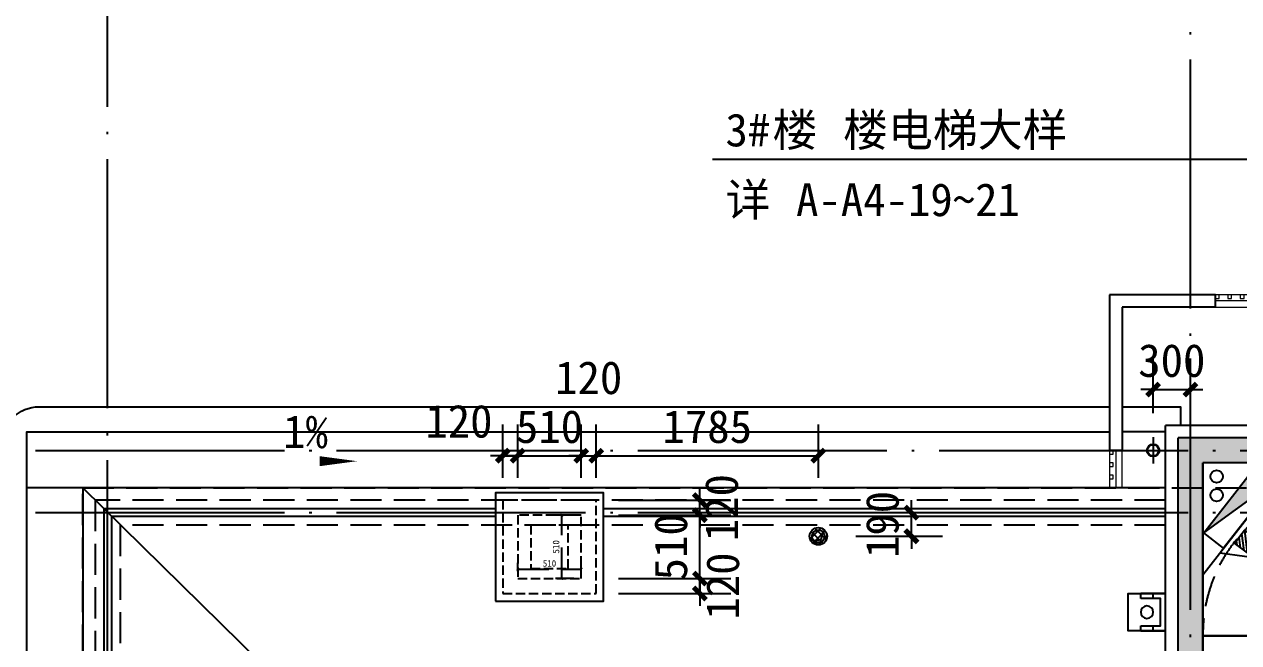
# Model space of a CAD drawing. Extents: x -46233 to 84150, y 109350 to 390860.
# Drawn here: x 7133 to 16890, y 347255 to 352223 of the extents above; entities that cross this region are included whole.
import ezdxf

# ---------------------------------------------------------------- set-up
doc = ezdxf.new("R2010")
doc.units = 0
doc.header["$LTSCALE"] = 1000
doc.header["$MEASUREMENT"] = 0
for name, pattern in [('125-核心筒-RF$0$DASH', [0.35, 0.25, -0.1]), ('3#-轴线$1$DOTE', [2.42, 2, -0.2, 0.02, -0.2]), ('3#楼机房平面$0$DASH', [0.35, 0.25, -0.1]), ('DASH', [0.35, 0.25, -0.1])]:
    doc.linetypes.add(name, pattern=pattern)
doc.layers.get('Defpoints').update_dxf_attribs({"color": 4, "linetype": 'DASH'})
doc.layers.add('125-核心筒-RF$0$A-00-15-4#-PM-TF$0$00-装饰-剖', color=241, linetype='Continuous', lineweight=5)
doc.layers.add('125-核心筒-RF$0$A-00-15-4#-PM-TF$0$00-装饰-看', color=46, linetype='Continuous', lineweight=5)
for name, color, linetype in [('125-核心筒-RF$0$A-00-HX-113-wall-01Y$0$HRAL', 31, 'Continuous'), ('125-核心筒-RF$0$A-COLU-CONC-HATC', 204, 'Continuous'), ('125-核心筒-RF$0$A-DOOR', 51, 'Continuous'), ('125-核心筒-RF$0$A-FLOR-STRS', 51, 'Continuous'), ('125-核心筒-RF$0$A-ROOF', 241, 'Continuous'), ('125-核心筒-RF$0$A-WALL-BLOK', 131, 'Continuous'), ('125-核心筒-RF$0$A-WALL-CONC', 9, 'Continuous'), ('125-核心筒-RF$0$A-WALL-INSL', 241, 'Continuous'), ('125-核心筒-RF$0$D2C4-RF-LDT$0$A-DOOR', 51, 'Continuous'), ('125-核心筒-RF$0$EQUIP_消防', 7, 'Continuous'), ('125-核心筒-RF$0$EQUIP_灭火器', 7, 'Continuous'), ('125-核心筒-RF$0$P-FIRE-FH', 1, 'Continuous'), ('125-核心筒-RF$0$PIPE-消防', 1, 'Continuous'), ('3#-轴线$1$A-ANNO-DOTE', 10, '3#-轴线$1$DOTE'), ('3#楼机房平面$0$A-DRAN-SYMB', 243, 'Continuous'), ('3#楼机房平面$0$A-FLOR-HRAL', 71, 'Continuous'), ('3#楼机房平面$0$A-FLOR-UNDR', 177, 'Continuous'), ('3#楼机房平面$0$A-ROOF', 241, 'Continuous'), ('3#楼机房平面$0$A-WALL-INSL', 241, 'Continuous'), ('A-ANNO-DIMS', 3, 'Continuous'), ('A-ANNO-NOTE', 3, 'Continuous'), ('A-ANNO-SYMB', 3, 'Continuous'), ('A-ANNO-TEXT', 255, 'Continuous'), ('A-DRAN-SYMB', 243, 'Continuous'), ('A-WALL-INSL', 241, 'Continuous')]:
    doc.layers.add(name, color=color, linetype=linetype)
doc.styles.add('3#楼机房平面$0$_TCH_DIM_T3', font='')
doc.styles.add('_TCH_DIM', font='')
doc.styles.add('_TCH_DIM_T3', font='')
doc.styles.get('3#楼机房平面$0$_TCH_DIM_T3').set_extended_font_data('SimSun')
doc.styles.get('_TCH_DIM').set_extended_font_data('SimSun')
doc.styles.get('_TCH_DIM_T3').set_extended_font_data('SimSun')
doc.dimstyles.new('3#楼机房平面$0$_TCH_ARCH&&20', dxfattribs={"dimtxt": 52.869198, "dimasz": 20, "dimexe": 50, "dimexo": 60, "dimgap": 20, "dimtad": 1, "dimdec": 0, "dimzin": 0, "dimdsep": 46, "dimtxsty": '3#楼机房平面$0$_TCH_DIM_T3', "dimblk": '3#楼机房平面$0$_ArchTick', "dimcen": 0.09, "dimclrt": 7, "dimazin": 2, "dimtfac": 1, "dimtdec": 0, "dimtix": 1, "dimtmove": 2, "dimatfit": 3, "dimfxl": 100, "dimtolj": 1, "dimtzin": 0, "dimarcsym": 0})
doc.dimstyles.new('_TCH_ARCH&&100', dxfattribs={"dimtxt": 264.345992, "dimasz": 100, "dimexe": 250, "dimexo": 300, "dimgap": 100, "dimtad": 1, "dimdec": 0, "dimzin": 0, "dimdsep": 46, "dimtxsty": '_TCH_DIM_T3', "dimblk": 'ARCHTICK', "dimcen": 0.09, "dimclrt": 7, "dimazin": 2, "dimtfac": 1, "dimtdec": 0, "dimtix": 1, "dimtmove": 2, "dimatfit": 3, "dimfxl": 100, "dimtolj": 1, "dimtzin": 0, "dimarcsym": 0})
pattern_1 = [(0, (0, 0), (0, 350), []), (37.875, (400, 0), (-169.615, 218.077), []), (90, (400, 0), (-450, 3e-14), [])]

# ---------------------------------------------------------------- blocks, each defined once
blk = doc.blocks.new('3#-轴线')
at = {"layer": '3#-轴线$1$A-ANNO-DOTE'}
for points in [[(0, -16100), (0, 5500)], [(8700, -3200), (8700, 5500)], [(-3000, 500), (45757.3, 500)], [(-3000, 0), (45757.3, 0)]]:
    blk.add_lwpolyline(points, dxfattribs=at)
blk = doc.blocks.new('125-核心筒-RF$0$2-4#标准层核心筒$0$$TwtSys$00000434')
for p, q in [((-0.5, 0.5), (-0.5, -0.5)), ((-0.5, -0.5), (0.5, 0.5)), ((0.5, 0.5), (-0.5, 0.5)), ((0.5, -0.5), (0.5, 0.5)), ((-0.5, -0.5), (0.5, -0.5))]:
    blk.add_line(p, q)
blk.add_solid([(0.5, -0.5), (0.5, 0.5), (-0.5, -0.5)])
blk = doc.blocks.new('125-核心筒-RF$0$A$C344D27CE')
at = {"linetype": 'ByBlock'}
blk.add_lwpolyline([(1050, 847.6), (50, 847.6)], dxfattribs=at)
at = {"layer": '125-核心筒-RF$0$D2C4-RF-LDT$0$A-DOOR', "linetype": 'ByBlock'}
for p, q in [((1070, 847.6), (30, 847.6)), ((1070, 697.6), (30, 697.6)), ((1070, 527.6), (30, 527.6)), ((1070, 357.6), (30, 357.6)), ((1070, 187.6), (30, 187.6))]:
    blk.add_line(p, q, dxfattribs=at)
for points in [[(30, 0), (0, 0), (0, 847.6), (30, 847.6)], [(1070, 0), (1100, 0), (1100, 847.6), (1070, 847.6)]]:
    blk.add_lwpolyline(points, close=True, dxfattribs=at)
for points in [[(30, 0), (30, 847.6)], [(1070, 847.6), (1070, 0)]]:
    blk.add_lwpolyline(points, dxfattribs=at)
blk = doc.blocks.new('125-核心筒-RF$0$$TwtSys$00000546')
h = blk.add_hatch()
h.set_pattern_fill('ANSI31', color=256, scale=200, style=0)
h.set_pattern_definition([(45, (-38543.802, -6670.83), (-17.67767, 17.67767), [])])
h.paths.add_polyline_path([(-64.9, 173.7), (64.9, 173.7), (64.9, 43.9), (-64.9, 43.9)])
for points in [[(0, 343.6), (-198.4, 0), (198.4, 0)], [(-64.9, 173.7), (64.9, 173.7), (64.9, 43.9), (-64.9, 43.9)]]:
    blk.add_lwpolyline(points, close=True)
blk = doc.blocks.new('125-核心筒-RF$0$$DorLib2D$00000009')
for p, q in [((0.4129, 0.9053), (0.4129, 0.0807)), ((0.4541, 0.9053), (0.4129, 0.9053)), ((0.4541, 0.0807), (0.4541, 0.9053)), ((0.4129, 0.7822), (0.378, 0.7822)), ((0.489, 0.7822), (0.4541, 0.7822)), ((0.4129, 0.6235), (0.378, 0.6235)), ((0.489, 0.6235), (0.4541, 0.6235)), ((-0.4941, 0.0807), (-0.4529, 0.0807)), ((-0.4941, -0.0018), (-0.4941, 0.0807)), ((-0.4529, 0.0807), (-0.4529, 0.0395)), ((-0.4529, 0.0395), (-0.4117, 0.0395)), ((-0.4117, 0.0395), (-0.4117, -0.0018)), ((0.4129, 0.0807), (0.4541, 0.0807)), ((0.4541, 0.0395), (0.4129, 0.0395)), ((0.4129, 0.0395), (0.4129, -0.0018)), ((0.4953, 0.0807), (0.4541, 0.0807)), ((0.4541, 0.0807), (0.4541, 0.0395)), ((0.4953, -0.0018), (0.4953, 0.0807)), ((-0.4941, -0.0018), (-0.4941, -0.0018)), ((-0.4117, -0.0018), (-0.4941, -0.0018)), ((0.4129, -0.0018), (0.4953, -0.0018)), ((0.4953, -0.0018), (0.4953, -0.0018))]:
    blk.add_line(p, q)
at = {"lineweight": 13}
for p, q in [((0.378, 0.7822), (0.378, 0.6235)), ((0.489, 0.7822), (0.489, 0.6235))]:
    blk.add_line(p, q, dxfattribs=at)
blk.add_arc((0.3716, 0.0817), 0.8246, 87.13397, 180.07167, dxfattribs=at)
blk = doc.blocks.new('125-核心筒-RF$0$$TCHSYS$WIN2D')
for p, q in [((-0.5, 0.5), (0.5, 0.5)), ((-0.5, 0.5), (-0.5, -0.5)), ((0.5, 0.5), (0.5, -0.5)), ((0.5, 0.1667), (-0.5, 0.1667)), ((0.5, -0.1667), (-0.5, -0.1667)), ((-0.5, -0.5), (0.5, -0.5))]:
    blk.add_line(p, q)
blk = doc.blocks.new('125-核心筒-RF$0$$DorLib2D$00000116')
at = {"color": 0}
for p, q in [((-0.5, 0), (-0.1464, 0.3536)), ((0.5, 0), (0.1464, 0.3536))]:
    blk.add_line(p, q, dxfattribs=at)
for centre, start, end in [((-0.5, 0), 0, 45), ((0.5, 0), 135, 180)]:
    blk.add_arc(centre, 0.5, start, end, dxfattribs=at)
blk = doc.blocks.new('125-核心筒-RF$0$$ATTACHMENT$00000214')
h = blk.add_hatch()
h.set_pattern_fill('ANSI31', color=256, scale=200, style=0)
h.set_pattern_definition([(45, (-38543.802, -6842.639), (-17.67767, 17.67767), [])])
h.paths.add_polyline_path([(-64.9, 1.9), (64.9, 1.9), (64.9, -127.9), (-64.9, -127.9)])
for points in [[(0, 171.8), (-198.4, -171.8), (198.4, -171.8)], [(-64.9, 1.9), (64.9, 1.9), (64.9, -127.9), (-64.9, -127.9)]]:
    blk.add_lwpolyline(points, close=True)
blk = doc.blocks.new('125-核心筒-RF$0$$DorLib2D$00000001')
for p, q in [((0.45, 0.975), (0.5, 0.975)), ((0.45, 0), (0.45, 0.975)), ((0.5, 0), (0.5, 0.975)), ((0.5, 0), (0.45, 0))]:
    blk.add_line(p, q)
at = {"lineweight": 13}
blk.add_arc((0.475, 0), 0.975, 91.46928, 180, dxfattribs=at)
blk = doc.blocks.new('125-核心筒-RF')
at = {"layer": '125-核心筒-RF$0$A-COLU-CONC-HATC'}
for points in [[(2950, 5084.3), (3150, 5084.3), (3150, 5950), (2950, 6150)], [(3801, 5950), (3801, 6150), (2950, 6150), (3150, 5950)], [(3801, 5950), (3950, 5950), (3950, 6150), (3801, 6150)], [(5950, 6150), (4950, 6150), (4950, 5950), (5750, 5950)], [(5750, 5550), (5950, 5550), (5950, 6150), (5750, 5950)], [(5750, 3950), (5950, 3950), (5950, 5550), (5750, 5550)], [(3150, 2350), (3150, 5084.3), (2950, 5084.3), (2950, 2350)], [(5950, 3350), (5950, 3950), (5750, 3950), (5750, 3350)], [(3500, -1650), (3700, -1450), (3700, 650), (3500, 850)], [(5850, 650), (5850, 850), (3500, 850), (3700, 650)], [(5900, 650), (6100, 850), (5850, 850), (5850, 650)], [(5900, 650), (5900, 400), (6100, 400), (6100, 850)], [(6100, -1650), (6100, -600), (5900, -600), (5900, -1450)], [(3700, -1450), (3500, -1650), (6100, -1650), (5900, -1450)]]:
    blk.add_hatch(color=256, dxfattribs=at).paths.add_polyline_path(points)
h = blk.add_hatch(dxfattribs=at)
h.set_pattern_fill('空心砖', color=256, scale=100, style=0)
h.set_pattern_definition(pattern_1)
h.paths.add_polyline_path([(5950, 5650), (5950, 5450), (6550, 5450), (6750, 5650)])
h = blk.add_hatch(dxfattribs=at)
h.set_pattern_fill('空心砖', color=256, scale=100, style=0)
h.set_pattern_definition(pattern_1)
h.paths.add_polyline_path([(6550, 5450), (6550, 5350), (6750, 5350), (6750, 5650)])
h = blk.add_hatch(dxfattribs=at)
h.set_pattern_fill('空心砖', color=256, scale=100, style=0)
h.set_pattern_definition(pattern_1)
h.paths.add_polyline_path([(6750, 3750), (6750, 4050), (6550, 4050), (6550, 3950)])
h = blk.add_hatch(dxfattribs=at)
h.set_pattern_fill('空心砖', color=256, scale=100, style=0)
h.set_pattern_definition(pattern_1)
h.paths.add_polyline_path([(5950, 3950), (5950, 3750), (6750, 3750), (6550, 3950)])
h = blk.add_hatch(dxfattribs=at)
h.set_pattern_fill('空心砖', color=256, scale=100, style=0)
h.set_pattern_definition(pattern_1)
h.paths.add_polyline_path([(3150, 2350), (2950, 2350), (2950, 650), (3150, 850)])
h = blk.add_hatch(dxfattribs=at)
h.set_pattern_fill('空心砖', color=256, scale=100, style=0)
h.set_pattern_definition(pattern_1)
h.paths.add_polyline_path([(5750, 2350), (5750, 2150), (5950, 2150), (5950, 2350)])
h = blk.add_hatch(dxfattribs=at)
h.set_pattern_fill('空心砖', color=256, scale=100, style=0)
h.set_pattern_definition(pattern_1)
h.paths.add_polyline_path([(5950, 850), (5950, 1050), (5750, 1050), (5750, 850)])
h = blk.add_hatch(dxfattribs=at)
h.set_pattern_fill('空心砖', color=256, scale=100, style=0)
h.set_pattern_definition(pattern_1)
h.paths.add_polyline_path([(3500, 650), (3500, 850), (3150, 850), (2950, 650)])
at = {"layer": '125-核心筒-RF$0$A-00-15-4#-PM-TF$0$00-装饰-剖'}
for points in [[(3279.9, 7270), (3279.9, 7300), (3249.9, 7300), (3249.9, 7270)], [(3379.9, 7270), (3379.9, 7300), (3349.9, 7300), (3349.9, 7270)], [(3479.9, 7270), (3479.9, 7300), (3449.9, 7300), (3449.9, 7270)], [(3579.9, 7270), (3579.9, 7300), (3549.9, 7300), (3549.9, 7270)], [(3679.9, 7270), (3679.9, 7300), (3649.9, 7300), (3649.9, 7270)], [(3779.9, 7270), (3779.9, 7300), (3749.9, 7300), (3749.9, 7270)], [(3879.9, 7270), (3879.9, 7300), (3849.9, 7300), (3849.9, 7270)], [(3949.9, 7300), (3999.9, 7300), (3999.9, 7250), (3949.9, 7250)], [(4114.9, 7270), (4114.9, 7300), (4084.9, 7300), (4084.9, 7270)], [(4214.9, 7270), (4214.9, 7300), (4184.9, 7300), (4184.9, 7270)], [(4314.9, 7270), (4314.9, 7300), (4284.9, 7300), (4284.9, 7270)], [(4414.9, 7270), (4414.9, 7300), (4384.9, 7300), (4384.9, 7270)], [(4514.9, 7270), (4514.9, 7300), (4484.9, 7300), (4484.9, 7270)], [(4584.9, 7270), (4584.9, 7300), (4614.9, 7300), (4614.9, 7270)], [(4684.9, 7270), (4684.9, 7300), (4714.9, 7300), (4714.9, 7270)], [(4784.9, 7270), (4784.9, 7300), (4814.9, 7300), (4814.9, 7270)], [(4884.9, 7270), (4884.9, 7300), (4914.9, 7300), (4914.9, 7270)], [(4984.9, 7270), (4984.9, 7300), (5014.9, 7300), (5014.9, 7270)], [(5084.9, 7270), (5084.9, 7300), (5114.9, 7300), (5114.9, 7270)], [(5249.9, 7300), (5199.9, 7300), (5199.9, 7250), (5249.9, 7250)], [(5319.9, 7270), (5319.9, 7300), (5349.9, 7300), (5349.9, 7270)], [(5419.9, 7270), (5419.9, 7300), (5449.9, 7300), (5449.9, 7270)], [(5519.9, 7270), (5519.9, 7300), (5549.9, 7300), (5549.9, 7270)], [(5619.9, 7270), (5619.9, 7300), (5649.9, 7300), (5649.9, 7270)], [(5719.9, 7270), (5719.9, 7300), (5749.9, 7300), (5749.9, 7270)], [(5819.9, 7270), (5819.9, 7300), (5849.9, 7300), (5849.9, 7270)], [(5919.9, 7270), (5919.9, 7300), (5949.9, 7300), (5949.9, 7270)], [(2429.9, 6020), (2429.9, 6050), (2399.9, 6050), (2399.9, 6020)], [(7100, 6020), (7100, 6050), (7070, 6050), (7070, 6020)], [(2429.9, 5920), (2429.9, 5950), (2399.9, 5950), (2399.9, 5920)], [(7100, 5920), (7100, 5950), (7070, 5950), (7070, 5920)], [(2429.9, 5820), (2429.9, 5850), (2399.9, 5850), (2399.9, 5820)], [(7100, 5820), (7100, 5850), (7070, 5850), (7070, 5820)]]:
    blk.add_lwpolyline(points, close=True, dxfattribs=at)
at = {"layer": '125-核心筒-RF$0$A-00-15-4#-PM-TF$0$00-装饰-看', "color": 251}
for points in [[(5949.9, 7300), (3249.9, 7300)], [(5949.9, 7250), (3249.9, 7250)], [(2499.9, 5750), (2499.9, 7200), (7000, 7200), (7000, 5750)], [(2400, 6050), (2400, 5750)], [(2450, 6050), (2450, 5750)], [(7050, 6050), (7050, 5750)], [(7100, 6050), (7100, 5750)]]:
    blk.add_lwpolyline(points, dxfattribs=at)
at = {"layer": '125-核心筒-RF$0$A-00-HX-113-wall-01Y$0$HRAL'}
blk.add_lwpolyline([(6800, 7299.2), (6800, 7500), (6880, 7500), (6880, 7400), (7120, 7400), (7120, 7500), (7200, 7500), (7200, 7150), (7100, 7150)], dxfattribs=at)
at = {"layer": '125-核心筒-RF$0$A-DOOR'}
for p, q in [((6550, 4050), (6550, 5350)), ((6850, 4050), (6850, 5350)), ((5750, 2150), (5750, 1050)), ((6050, 2150), (6050, 1050))]:
    blk.add_line(p, q, dxfattribs=at)
at = {"layer": '125-核心筒-RF$0$A-FLOR-STRS'}
for p, q in [((5750, 5950), (3150, 5950)), ((3150, 5950), (3150, 4560)), ((5750, 4560), (5750, 5950)), ((4560, 4620), (4340, 4620)), ((4340, 4620), (4340, 2420)), ((4560, 2480), (4560, 4620)), ((3150, 4560), (3150, 2480)), ((4400, 4560), (3150, 4560)), ((3150, 4560), (5750, 4560)), ((4400, 4560), (4400, 2480)), ((4500, 4560), (4400, 4560)), ((4400, 4560), (4400, 2480)), ((4500, 2480), (4500, 4560)), ((4500, 4560), (5750, 4560)), ((4500, 2480), (4500, 4560)), ((5750, 2480), (5750, 4560)), ((4400, 4300), (3150, 4300)), ((4500, 4300), (5750, 4300)), ((4400, 4040), (3150, 4040)), ((4500, 4040), (5750, 4040)), ((4400, 3780), (3150, 3780)), ((4500, 3780), (5750, 3780)), ((4400, 3520), (3150, 3520)), ((4500, 3520), (5750, 3520)), ((4400, 3260), (3150, 3260)), ((4500, 3260), (5750, 3260)), ((4400, 3000), (3150, 3000)), ((4500, 3000), (5750, 3000)), ((4400, 2740), (3150, 2740)), ((4500, 2740), (5750, 2740)), ((4400, 2480), (3150, 2480)), ((4400, 2480), (5750, 2480)), ((4500, 2450), (4400, 2450)), ((4500, 2480), (5750, 2480)), ((4500, 2480), (4560, 2480)), ((5750, 2480), (5750, 2420)), ((4340, 2420), (4860, 2420)), ((4340, 2420), (4340, 850)), ((4340, 2420), (5750, 2420)), ((4600, 2420), (4600, 850)), ((4860, 2420), (4860, 850)), ((4340, 850), (4860, 850))]:
    blk.add_line(p, q, dxfattribs=at)
at = {"layer": '125-核心筒-RF$0$A-FLOR-STRS', "linetype": '125-核心筒-RF$0$DASH'}
blk.add_lwpolyline([(5750, 4580, 0.414214), (4560, 5770), (4340, 5770, 0.414214), (3150, 4580)], format="xyb", dxfattribs=at)
at = {"layer": '125-核心筒-RF$0$A-FLOR-STRS'}
blk.add_lwpolyline([(6050, 950), (6850, 950), (6850, 3650), (6050, 3650)], close=True, dxfattribs=at)
at = {"layer": '125-核心筒-RF$0$A-ROOF'}
blk.add_lwpolyline([(9369.1, 9405.6), (8469.1, 9405.6), (8469.1, 7305.6), (9369.1, 7305.6)], close=True, dxfattribs=at)
at = {"layer": '125-核心筒-RF$0$A-ROOF', "linetype": '125-核心筒-RF$0$DASH'}
for points in [[(5950, 5650), (8469.1, 9305.6)], [(6750, 5650), (9269.1, 9305.6)], [(6750, 3750), (9269.1, 7405.6)]]:
    blk.add_lwpolyline(points, dxfattribs=at)
for points in [[(9269.1, 7405.6), (8469.1, 7405.6), (8469.1, 9305.6), (9269.1, 9305.6)], [(9069.1, 7605.6), (8469.1, 7605.6), (8469.1, 9105.6), (9069.1, 9105.6)]]:
    blk.add_lwpolyline(points, close=True, dxfattribs=at)
at = {"layer": '125-核心筒-RF$0$A-WALL-BLOK'}
for p, q in [((3250, 7300), (2400, 7300)), ((2400, 7300), (2400, 6050)), ((3250, 7200), (3250, 7300)), ((5949.9, 7300), (7100, 7300)), ((5949.9, 7300), (5949.9, 7200)), ((7100, 7300), (7099.8, 6050)), ((3250, 7200), (2500, 7200)), ((2500, 7200), (2500, 6050)), ((5949.9, 7200), (6999.9, 7200)), ((6999.9, 7200), (6999.8, 6050)), ((2500, 6050), (2400, 6050)), ((7099.8, 6050), (6999.8, 6050)), ((3150, 5375.8), (3596.6, 5950)), ((3150, 5050), (3850, 5950)), ((5950, 5650), (6750, 5650)), ((6750, 5350), (6750, 5650)), ((5950, 5450), (6550, 5450)), ((6550, 5450), (6550, 5350)), ((6550, 5350), (6750, 5350)), ((6750, 4050), (6550, 4050)), ((6550, 4050), (6550, 3950)), ((6750, 3750), (6750, 4050)), ((5950, 3950), (6550, 3950)), ((5950, 3750), (6750, 3750)), ((5750, 3350), (5950, 3350)), ((2950, 2350), (2950, 650)), ((3150, 2350), (3150, 850)), ((5750, 2350), (5750, 2150)), ((5950, 2350), (5750, 2350)), ((5950, 2150), (5950, 2350)), ((5750, 2150), (5950, 2150)), ((5950, 1050), (5750, 1050)), ((5750, 1050), (5750, 850)), ((5950, 850), (5950, 1050)), ((3500, 850), (3150, 850)), ((3500, 650), (2950, 650))]:
    blk.add_line(p, q, dxfattribs=at)
at = {"layer": '125-核心筒-RF$0$A-WALL-CONC'}
for p, q in [((2950, 5084.3), (2950, 6150)), ((3801, 6150), (2950, 6150)), ((3950, 6150), (3801, 6150)), ((3950, 5950), (3950, 6150)), ((5950, 6150), (4950, 6150)), ((4950, 6150), (4950, 5950)), ((5950, 5550), (5950, 6150)), ((3150, 5084.3), (3150, 5950)), ((3801, 5950), (3150, 5950)), ((3801, 5950), (3950, 5950)), ((4950, 5950), (5750, 5950)), ((5750, 5550), (5750, 5950)), ((5750, 3950), (5750, 5550)), ((5950, 3950), (5950, 5550)), ((2950, 2350), (2950, 5084.3)), ((3150, 2350), (3150, 5084.3)), ((5750, 3350), (5750, 3950)), ((5950, 3350), (5950, 3950)), ((5750, 3350), (5950, 3350)), ((2950, 2350), (3150, 2350)), ((3500, -1650), (3500, 850)), ((5850, 850), (3500, 850)), ((6100, 850), (5850, 850)), ((6100, 400), (6100, 850)), ((3700, -1450), (3700, 650)), ((5850, 650), (3700, 650)), ((5900, 650), (5850, 650)), ((5900, 650), (5900, 400)), ((5900, 400), (6100, 400)), ((6100, -600), (5900, -600)), ((5900, -600), (5900, -1450)), ((6100, -1650), (6100, -600)), ((3700, -1450), (5900, -1450)), ((3500, -1650), (6100, -1650))]:
    blk.add_line(p, q, dxfattribs=at)
at = {"layer": '125-核心筒-RF$0$A-WALL-INSL'}
for p, q in [((2850, 5084.3), (2850, 6250)), ((3801, 6250), (2850, 6250)), ((3950, 6250), (3801, 6250)), ((3950, 6250), (3950, 6150)), ((4950, 6250), (4950, 6150)), ((6050, 6250), (4950, 6250)), ((6050, 5750), (6050, 6250)), ((6050, 5750), (6850, 5750)), ((6850, 5350), (6850, 5750)), ((6850, 5350), (6750, 5350)), ((2850, 2350), (2850, 5084.3)), ((6850, 4050), (6750, 4050)), ((6850, 3650), (6850, 4050)), ((6050, 3650), (6850, 3650)), ((6050, 3350), (6050, 3650)), ((2850, 2350), (2850, 550)), ((6050, 2350), (5950, 2350)), ((6050, 2350), (6050, 2150)), ((6050, 2150), (5950, 2150)), ((6050, 1050), (5950, 1050)), ((6050, 1050), (6050, 950)), ((6200, 950), (6050, 950)), ((6200, 400), (6200, 950)), ((3400, 550), (2850, 550)), ((3400, -1750), (3400, 550)), ((6200, 400), (6100, 400)), ((6200, -600), (6100, -600)), ((6200, -1750), (6200, -600)), ((3400, -1750), (6200, -1750))]:
    blk.add_line(p, q, dxfattribs=at)
at = {"layer": '125-核心筒-RF$0$PIPE-消防'}
for centre in [(3260, 5840), (3260, 5690)]:
    blk.add_circle(centre, 50, dxfattribs=at)
at = {"layer": 'Defpoints'}
for points in [[(3150, 2250), (5750, 2250), (5750, 2450), (3150, 2450)], [(3500, 2250), (3700, 2250), (3700, 850), (3500, 850)]]:
    blk.add_lwpolyline(points, close=True, dxfattribs=at)
at = {"rotation": 90}
blk.add_blockref('125-核心筒-RF$0$A$C344D27CE', (7047.6, -650), dxfattribs=at)
at = {"layer": '125-核心筒-RF$0$A-DOOR', "zscale": 300}
for name, p, xscale, yscale, rotation in [('125-核心筒-RF$0$$TCHSYS$WIN2D', (4450, 6100), -1000, 300, 180), ('125-核心筒-RF$0$$DorLib2D$00000116', (6700, 4700), 1300, -1300, 90), ('125-核心筒-RF$0$$TCHSYS$WIN2D', (5900, 2850), -1000, 300, 270), ('125-核心筒-RF$0$$DorLib2D$00000001', (5900, 1600), -1100, 1100, 270), ('125-核心筒-RF$0$$DorLib2D$00000009', (6050, -100), 1000, -1000, 90)]:
    blk.add_blockref(name, p, dxfattribs=dict(at, xscale=xscale, yscale=yscale, rotation=rotation))
at = {"layer": '125-核心筒-RF$0$EQUIP_消防', "linetype": 'ByBlock', "rotation": 232.1250163566028}
for p in [(3788.6, 5591.2), (3545, 5278)]:
    blk.add_blockref('125-核心筒-RF$0$$ATTACHMENT$00000214', p, dxfattribs=at)
at = {"layer": '125-核心筒-RF$0$EQUIP_灭火器', "xscale": -1}
for p in [(4601.6, -1450), (4998.3, -1450)]:
    blk.add_blockref('125-核心筒-RF$0$$TwtSys$00000546', p, dxfattribs=at)
at = {"layer": '125-核心筒-RF$0$P-FIRE-FH', "extrusion": (0, 0, -1), "xscale": 699.9999999999999, "yscale": 199.9999999999998, "zscale": -699.9999999999999, "rotation": 127.8749836433972}
blk.add_blockref('125-核心筒-RF$0$2-4#标准层核心筒$0$$TwtSys$00000434', (-3452.2, 5601.5), dxfattribs=at)
blk = doc.blocks.new('3#楼机房平面$0$A$C38F52E6E')
at = {"layer": ''}
for p, q in [((-150, -100), (-110, -100)), ((110, -100), (150, -100)), ((-150, -200), (-110, -200)), ((110, -200), (150, -200))]:
    blk.add_line(p, q, dxfattribs=at)
at = {"layer": '3#楼机房平面$0$A-DRAN-SYMB'}
for points in [[(-150, 0), (-150, -300), (150, -300), (150, 0)], [(-150, -200), (-150, 0), (150, 0), (150, -200)], [(-110, -200), (-110, -40), (110, -40), (110, -200)]]:
    blk.add_lwpolyline(points, dxfattribs=at)
blk = doc.blocks.new('3#楼机房平面$0$A$C58184AA4')
at = {"layer": '3#楼机房平面$0$A-DRAN-SYMB'}
blk.add_circle((0, 0), 50, dxfattribs=at)
at = {"layer": '3#楼机房平面$0$A-DRAN-SYMB', "rotation": 90.00000000000001}
blk.add_blockref('3#楼机房平面$0$A$C38F52E6E', (-149.9, 0), dxfattribs=at)
blk = doc.blocks.new('3#楼机房平面$0$A$C317B7CB9')
at = {"layer": '3#楼机房平面$0$A-FLOR-UNDR'}
h = blk.add_hatch(dxfattribs=at)
h.set_pattern_fill('ANSI37', color=252, scale=25)
h.set_pattern_definition([(45, (-30550.538, 51016.675), (-28.0633, 28.0633), []), (135, (-30550.538, 51016.675), (-28.0633, -28.0633), [])])
edge = h.paths.add_edge_path()
edge.add_arc((0, 0), 70, 0, 360)
blk.add_circle((0, 0), 50, dxfattribs=at)
at = {"layer": '3#楼机房平面$0$A-ROOF'}
blk.add_circle((0, 0), 70, dxfattribs=at)
blk = doc.blocks.new('3#楼机房平面$0$_ArchTick')
at = {"color": 0, "linetype": 'ByBlock', "const_width": 0.4}
blk.add_lwpolyline([(-0.5, -0.5), (0.5, 0.5)], dxfattribs=at)
blk = doc.blocks.new('*D873')
at = {"layer": 'Defpoints', "color": 0, "lineweight": -2, "transparency": 16777216}
for p, q in [((-6705, 7080), (-6850.9, 7080)), ((-6800.9, 6570), (-6800.9, 7080)), ((-6705, 6570), (-6850.9, 6570))]:
    blk.add_line(p, q, dxfattribs=at)
at = {"layer": 'Defpoints', "color": 0, "transparency": 16777216}
for p in [(-6800.9, 7080), (-6645, 7080), (-6645, 6570)]:
    blk.add_point(p, dxfattribs=at)
at = {"layer": 'Defpoints', "color": 0, "lineweight": -2, "transparency": 16777216, "xscale": 20, "yscale": 20, "zscale": 20}
for p, rotation in [((-6800.9, 7080), 90), ((-6800.9, 6570), 270)]:
    blk.add_blockref('3#楼机房平面$0$_ArchTick', p, dxfattribs=dict(at, rotation=rotation))
at = {"layer": 'Defpoints', "color": 7, "transparency": 16777216, "insert": (-6847.4, 6825), "char_height": 52.87, "attachment_point": 5, "rotation": 90, "style": '3#楼机房平面$0$_TCH_DIM_T3'}
blk.add_mtext('\\A1;510', dxfattribs=at)
blk = doc.blocks.new('*D874')
at = {"layer": 'Defpoints', "color": 0, "lineweight": -2, "transparency": 16777216}
for p, q in [((-7155, 6630), (-7155, 6695.4)), ((-7155, 6645.4), (-6645, 6645.4)), ((-6645, 6630), (-6645, 6695.4))]:
    blk.add_line(p, q, dxfattribs=at)
at = {"layer": 'Defpoints', "color": 0, "transparency": 16777216}
for p in [(-6645, 6645.4), (-7155, 6570), (-6645, 6570)]:
    blk.add_point(p, dxfattribs=at)
at = {"layer": 'Defpoints', "color": 0, "lineweight": -2, "transparency": 16777216, "xscale": 20, "yscale": 20, "zscale": 20, "rotation": 180}
blk.add_blockref('3#楼机房平面$0$_ArchTick', (-7155, 6645.4), dxfattribs=at)
at = {"layer": 'Defpoints', "color": 0, "lineweight": -2, "transparency": 16777216, "xscale": 20, "yscale": 20, "zscale": 20}
blk.add_blockref('3#楼机房平面$0$_ArchTick', (-6645, 6645.4), dxfattribs=at)
at = {"layer": 'Defpoints', "color": 7, "transparency": 16777216, "insert": (-6900, 6691.9), "char_height": 52.87, "attachment_point": 5, "style": '3#楼机房平面$0$_TCH_DIM_T3'}
blk.add_mtext('\\A1;510', dxfattribs=at)
blk = doc.blocks.new('hythbgyth')
at = {"layer": 'Defpoints'}
blk.add_lwpolyline([(-203.5, 200), (41996.5, 200), (41996.5, -11300), (-203.5, -11300)], close=True, dxfattribs=at)
blk = doc.blocks.new('雨水管')
at = {"layer": 'A-DRAN-SYMB'}
for p, q in [((100, 105), (100, -105)), ((-5, 0), (205, 0))]:
    blk.add_line(p, q, dxfattribs=at)
for radius in [50, 45]:
    blk.add_circle((100, 0), radius, dxfattribs=at)
blk = doc.blocks.new('YHHYTG')
blk.add_blockref('雨水管', (-2150, 7600))
blk = doc.blocks.new('_ArchTick')
at = {"color": 0, "linetype": 'ByBlock', "const_width": 0.4}
blk.add_lwpolyline([(-0.5, -0.5), (0.5, 0.5)], dxfattribs=at)
blk = doc.blocks.new('*D263')
at = {"layer": 'A-ANNO-DIMS', "color": 0, "lineweight": -2, "transparency": 16777216}
for p, q in [((16202.7, 349100), (16202.7, 349537.9)), ((16502.7, 349100), (16502.7, 349537.9)), ((16202.7, 349287.9), (16102.7, 349287.9)), ((16202.7, 349287.9), (16502.7, 349287.9)), ((16502.7, 349287.9), (16602.7, 349287.9))]:
    blk.add_line(p, q, dxfattribs=at)
at = {"layer": 'Defpoints', "color": 0, "transparency": 16777216}
for p in [(16502.7, 349287.9), (16202.7, 348800), (16502.7, 348800)]:
    blk.add_point(p, dxfattribs=at)
at = {"layer": 'A-ANNO-DIMS', "color": 0, "lineweight": -2, "transparency": 16777216, "xscale": 100, "yscale": 100, "zscale": 100}
blk.add_blockref('_ArchTick', (16202.7, 349287.9), dxfattribs=at)
at = {"layer": 'A-ANNO-DIMS', "color": 0, "lineweight": -2, "transparency": 16777216, "xscale": 100, "yscale": 100, "zscale": 100, "rotation": 180}
blk.add_blockref('_ArchTick', (16502.7, 349287.9), dxfattribs=at)
at = {"layer": 'A-ANNO-DIMS', "color": 7, "transparency": 16777216, "insert": (16352.7, 349520.1), "char_height": 264.35, "attachment_point": 5, "style": '_TCH_DIM_T3'}
blk.add_mtext('\\A1;300', dxfattribs=at)
blk = doc.blocks.new('*D300')
at = {"layer": 'A-ANNO-DIMS', "color": 0, "lineweight": -2, "transparency": 16777216}
for p, q in [((14260.5, 348300), (14260.5, 348400)), ((13812.7, 348300), (14510.5, 348300)), ((14260.5, 348110), (14260.5, 348300)), ((13812.7, 348110), (14510.5, 348110)), ((14260.5, 348110), (14260.5, 348010))]:
    blk.add_line(p, q, dxfattribs=at)
at = {"layer": 'Defpoints', "color": 0, "transparency": 16777216}
for p in [(13512.7, 348300), (14260.5, 348300), (13512.7, 348110)]:
    blk.add_point(p, dxfattribs=at)
at = {"layer": 'A-ANNO-DIMS', "color": 0, "lineweight": -2, "transparency": 16777216, "xscale": 100, "yscale": 100, "zscale": 100}
for p, rotation in [((14260.5, 348300), 270), ((14260.5, 348110), 90)]:
    blk.add_blockref('_ArchTick', p, dxfattribs=dict(at, rotation=rotation))
at = {"layer": 'A-ANNO-DIMS', "color": 7, "transparency": 16777216, "insert": (14028.3, 348205), "char_height": 264.35, "attachment_point": 5, "rotation": 90, "style": '_TCH_DIM_T3'}
blk.add_mtext('\\A1;190', dxfattribs=at)
blk = doc.blocks.new('*D301')
at = {"layer": 'A-ANNO-DIMS', "color": 0, "lineweight": -2, "transparency": 16777216}
for p, q in [((12560.8, 347770), (12560.8, 347870)), ((11907.7, 347770), (12810.8, 347770)), ((12560.8, 347650), (12560.8, 347770)), ((11907.7, 347650), (12810.8, 347650)), ((12560.8, 347650), (12560.8, 347550))]:
    blk.add_line(p, q, dxfattribs=at)
at = {"layer": 'Defpoints', "color": 0, "transparency": 16777216}
for p in [(11607.7, 347770), (12560.8, 347770), (11607.7, 347650)]:
    blk.add_point(p, dxfattribs=at)
at = {"layer": 'A-ANNO-DIMS', "color": 0, "lineweight": -2, "transparency": 16777216, "xscale": 100, "yscale": 100, "zscale": 100}
for p, rotation in [((12560.8, 347770), 270), ((12560.8, 347650), 90)]:
    blk.add_blockref('_ArchTick', p, dxfattribs=dict(at, rotation=rotation))
at = {"layer": 'A-ANNO-DIMS', "color": 7, "transparency": 16777216, "insert": (12746.1, 347710), "char_height": 264.35, "attachment_point": 5, "rotation": 90, "style": '_TCH_DIM_T3'}
blk.add_mtext('\\A1;120', dxfattribs=at)
blk = doc.blocks.new('*D302')
at = {"layer": 'A-ANNO-DIMS', "color": 0, "lineweight": -2, "transparency": 16777216}
for p, q in [((12560.8, 348280), (12560.8, 348380)), ((11907.7, 348280), (12810.8, 348280)), ((12560.8, 347770), (12560.8, 348280)), ((11907.7, 347770), (12810.8, 347770)), ((12560.8, 347770), (12560.8, 347670))]:
    blk.add_line(p, q, dxfattribs=at)
at = {"layer": 'Defpoints', "color": 0, "transparency": 16777216}
for p in [(11607.7, 348280), (12560.8, 348280), (11607.7, 347770)]:
    blk.add_point(p, dxfattribs=at)
at = {"layer": 'A-ANNO-DIMS', "color": 0, "lineweight": -2, "transparency": 16777216, "xscale": 100, "yscale": 100, "zscale": 100}
for p, rotation in [((12560.8, 348280), 270), ((12560.8, 347770), 90)]:
    blk.add_blockref('_ArchTick', p, dxfattribs=dict(at, rotation=rotation))
at = {"layer": 'A-ANNO-DIMS', "color": 7, "transparency": 16777216, "insert": (12328.6, 348025), "char_height": 264.35, "attachment_point": 5, "rotation": 90, "style": '_TCH_DIM_T3'}
blk.add_mtext('\\A1;510', dxfattribs=at)
blk = doc.blocks.new('*D303')
at = {"layer": 'A-ANNO-DIMS', "color": 0, "lineweight": -2, "transparency": 16777216}
for p, q in [((12560.8, 348400), (12560.8, 348500)), ((11907.7, 348400), (12810.8, 348400)), ((12560.8, 348280), (12560.8, 348400)), ((11907.7, 348280), (12810.8, 348280)), ((12560.8, 348280), (12560.8, 348180))]:
    blk.add_line(p, q, dxfattribs=at)
at = {"layer": 'Defpoints', "color": 0, "transparency": 16777216}
for p in [(11607.7, 348400), (12560.8, 348400), (11607.7, 348280)]:
    blk.add_point(p, dxfattribs=at)
at = {"layer": 'A-ANNO-DIMS', "color": 0, "lineweight": -2, "transparency": 16777216, "xscale": 100, "yscale": 100, "zscale": 100}
for p, rotation in [((12560.8, 348400), 270), ((12560.8, 348280), 90)]:
    blk.add_blockref('_ArchTick', p, dxfattribs=dict(at, rotation=rotation))
at = {"layer": 'A-ANNO-DIMS', "color": 7, "transparency": 16777216, "insert": (12736.5, 348340), "char_height": 264.35, "attachment_point": 5, "rotation": 90, "style": '_TCH_DIM_T3'}
blk.add_mtext('\\A1;120', dxfattribs=at)
blk = doc.blocks.new('*D304')
at = {"layer": 'A-ANNO-DIMS', "color": 0, "lineweight": -2, "transparency": 16777216}
for p, q in [((10977.7, 348580), (10977.7, 349007.2)), ((11097.7, 348580), (11097.7, 349007.2)), ((10977.7, 348757.2), (10877.7, 348757.2)), ((10977.7, 348757.2), (11097.7, 348757.2)), ((11097.7, 348757.2), (11197.7, 348757.2))]:
    blk.add_line(p, q, dxfattribs=at)
at = {"layer": 'Defpoints', "color": 0, "transparency": 16777216}
for p in [(11097.7, 348757.2), (10977.7, 348280), (11097.7, 348280)]:
    blk.add_point(p, dxfattribs=at)
at = {"layer": 'A-ANNO-DIMS', "color": 0, "lineweight": -2, "transparency": 16777216, "xscale": 100, "yscale": 100, "zscale": 100}
blk.add_blockref('_ArchTick', (10977.7, 348757.2), dxfattribs=at)
at = {"layer": 'A-ANNO-DIMS', "color": 0, "lineweight": -2, "transparency": 16777216, "xscale": 100, "yscale": 100, "zscale": 100, "rotation": 180}
blk.add_blockref('_ArchTick', (11097.7, 348757.2), dxfattribs=at)
at = {"layer": 'A-ANNO-DIMS', "color": 7, "transparency": 16777216, "insert": (10625.2, 349032.2), "char_height": 264.35, "attachment_point": 5, "style": '_TCH_DIM_T3'}
blk.add_mtext('\\A1;120', dxfattribs=at)
blk = doc.blocks.new('*D305')
at = {"layer": 'A-ANNO-DIMS', "color": 0, "lineweight": -2, "transparency": 16777216}
for p, q in [((11097.7, 348580), (11097.7, 349007.2)), ((11607.7, 348580), (11607.7, 349007.2)), ((11097.7, 348757.2), (10997.7, 348757.2)), ((11097.7, 348757.2), (11607.7, 348757.2)), ((11607.7, 348757.2), (11707.7, 348757.2))]:
    blk.add_line(p, q, dxfattribs=at)
at = {"layer": 'Defpoints', "color": 0, "transparency": 16777216}
for p in [(11607.7, 348757.2), (11097.7, 348280), (11607.7, 348280)]:
    blk.add_point(p, dxfattribs=at)
at = {"layer": 'A-ANNO-DIMS', "color": 0, "lineweight": -2, "transparency": 16777216, "xscale": 100, "yscale": 100, "zscale": 100}
blk.add_blockref('_ArchTick', (11097.7, 348757.2), dxfattribs=at)
at = {"layer": 'A-ANNO-DIMS', "color": 0, "lineweight": -2, "transparency": 16777216, "xscale": 100, "yscale": 100, "zscale": 100, "rotation": 180}
blk.add_blockref('_ArchTick', (11607.7, 348757.2), dxfattribs=at)
at = {"layer": 'A-ANNO-DIMS', "color": 7, "transparency": 16777216, "insert": (11352.7, 348989.4), "char_height": 264.35, "attachment_point": 5, "style": '_TCH_DIM_T3'}
blk.add_mtext('\\A1;510', dxfattribs=at)
blk = doc.blocks.new('*D306')
at = {"layer": 'A-ANNO-DIMS', "color": 0, "lineweight": -2, "transparency": 16777216}
for p, q in [((11607.7, 348580), (11607.7, 349007.2)), ((11727.7, 348580), (11727.7, 349007.2)), ((11607.7, 348757.2), (11507.7, 348757.2)), ((11607.7, 348757.2), (11727.7, 348757.2)), ((11727.7, 348757.2), (11827.7, 348757.2))]:
    blk.add_line(p, q, dxfattribs=at)
at = {"layer": 'Defpoints', "color": 0, "transparency": 16777216}
for p in [(11727.7, 348757.2), (11607.7, 348280), (11727.7, 348280)]:
    blk.add_point(p, dxfattribs=at)
at = {"layer": 'A-ANNO-DIMS', "color": 0, "lineweight": -2, "transparency": 16777216, "xscale": 100, "yscale": 100, "zscale": 100}
blk.add_blockref('_ArchTick', (11607.7, 348757.2), dxfattribs=at)
at = {"layer": 'A-ANNO-DIMS', "color": 0, "lineweight": -2, "transparency": 16777216, "xscale": 100, "yscale": 100, "zscale": 100, "rotation": 180}
blk.add_blockref('_ArchTick', (11727.7, 348757.2), dxfattribs=at)
at = {"layer": 'A-ANNO-DIMS', "color": 7, "transparency": 16777216, "insert": (11667.7, 349382.2), "char_height": 264.35, "attachment_point": 5, "style": '_TCH_DIM_T3'}
blk.add_mtext('\\A1;120', dxfattribs=at)
blk = doc.blocks.new('*D307')
at = {"layer": 'A-ANNO-DIMS', "color": 0, "lineweight": -2, "transparency": 16777216}
for p, q in [((11727.7, 348580), (11727.7, 349007.2)), ((13512.7, 348580), (13512.7, 349007.2)), ((11727.7, 348757.2), (13512.7, 348757.2))]:
    blk.add_line(p, q, dxfattribs=at)
at = {"layer": 'Defpoints', "color": 0, "transparency": 16777216}
for p in [(13512.7, 348757.2), (11727.7, 348280), (13512.7, 348280)]:
    blk.add_point(p, dxfattribs=at)
at = {"layer": 'A-ANNO-DIMS', "color": 0, "lineweight": -2, "transparency": 16777216, "xscale": 100, "yscale": 100, "zscale": 100, "rotation": 180}
blk.add_blockref('_ArchTick', (11727.7, 348757.2), dxfattribs=at)
at = {"layer": 'A-ANNO-DIMS', "color": 0, "lineweight": -2, "transparency": 16777216, "xscale": 100, "yscale": 100, "zscale": 100}
blk.add_blockref('_ArchTick', (13512.7, 348757.2), dxfattribs=at)
at = {"layer": 'A-ANNO-DIMS', "color": 7, "transparency": 16777216, "insert": (12620.2, 348989.4), "char_height": 264.35, "attachment_point": 5, "style": '_TCH_DIM_T3'}
blk.add_mtext('\\A1;1785', dxfattribs=at)
blk = doc.blocks.new('3#楼机房平面')
at = {"layer": '3#楼机房平面$0$A-FLOR-HRAL'}
for points in [[(-7335, 7130), (-10480, 7130), (-10480, 2735.1)], [(-1950, 7130), (-6465, 7130)], [(-7335, 7070), (-10420, 7070), (-10420, 2735.1)], [(-1950, 7070), (-6465, 7070)]]:
    blk.add_lwpolyline(points, dxfattribs=at)
at = {"layer": '3#楼机房平面$0$A-ROOF'}
blk.add_lwpolyline([(23300, 7950), (31900, 7950, -0.414214), (32200, 7650), (32200, -4550, -0.414214), (31900, -4850), (-11000, -4850, -0.414214), (-11300, -4550), (-11300, 7650, -0.414214), (-11000, 7950), (-2400, 7950)], format="xyb", dxfattribs=at)
for points in [[(-11099.9, 1000), (-11099.9, 7750), (-2400, 7750)], [(-1950, 7750), (-2300, 7750)], [(-1950, 7300), (-10650, 7300), (-10650, 1000)], [(-10650, 7300), (-4800, 1550), (-10650, -4200)]]:
    blk.add_lwpolyline(points, dxfattribs=at)
blk.add_lwpolyline([(-7335, 6390), (-6465, 6390), (-6465, 7260), (-7335, 7260)], close=True, dxfattribs=at)
at = {"layer": '3#楼机房平面$0$A-ROOF', "linetype": '3#楼机房平面$0$DASH'}
for points in [[(-1950, 7200), (-10550, 7200), (-10550, -4100), (31450, -4100), (31450, 7200), (22850.1, 7200)], [(-1950, 7000), (-10350, 7000), (-10350, -3900), (31250, -3900), (31250, 7000), (22850.1, 7000)]]:
    blk.add_lwpolyline(points, dxfattribs=at)
at = {"layer": '3#楼机房平面$0$A-ROOF', "linetype": '3#楼机房平面$0$DASH', "ltscale": 0.3}
for points in [[(-7275, 6450), (-6525, 6450), (-6525, 7200), (-7275, 7200)], [(-7155, 6570), (-6645, 6570), (-6645, 7080), (-7155, 7080)], [(-7050, 6650), (-6750, 6650), (-6750, 7000), (-7050, 7000)]]:
    blk.add_lwpolyline(points, close=True, dxfattribs=at)
at = {"layer": '3#楼机房平面$0$A-WALL-INSL'}
for points in [[(-2300, 7950), (-1830, 7950), (-1830, 7800)], [(-10650, 7300), (-11099.9, 7300)]]:
    blk.add_lwpolyline(points, dxfattribs=at)
at = {"layer": 'Defpoints'}
blk.add_lwpolyline([(-4775.5, 6874.7), (-4718.6, 6883.4), (-4702.7, 6943.3)], dxfattribs=at)
blk.add_circle((-4740, 6910), 50, dxfattribs=at)
blk.add_blockref('3#楼机房平面$0$A$C317B7CB9', (-4740, 6910))
at = {"xscale": -1}
blk.add_blockref('3#楼机房平面$0$A$C58184AA4', (-2099.9, 6300), dxfattribs=at)
at = {"layer": 'Defpoints'}
for p1, p2, distance, picture, middle in [((-6645, 6570), (-6645, 7080), 155.9, '*D873', (-6847.4, 6825)), ((-7155, 6570), (-6645, 6570), 75.4, '*D874', (-6900, 6691.9))]:
    dim = blk.add_aligned_dim(p1=p1, p2=p2, distance=distance, dimstyle='3#楼机房平面$0$_TCH_ARCH&&20', dxfattribs=at)
    dim.commit()
    dim.dimension.update_dxf_attribs({"geometry": picture, "text_midpoint": middle})

msp = doc.modelspace()

# ---------------------------------------------------------------- linework, layer by layer
at = {"layer": 'A-ANNO-NOTE', "color": 1}
msp.add_line((17514.5, 351136.6), (12661.5, 351136.6), dxfattribs=at)
at = {"layer": 'A-ANNO-SYMB'}
msp.add_lwpolyline([(8946.3, 348713.1, 0, 0, 0), (9806.3, 348713.1, 0, 80, 0), (9506.3, 348713.1, 0, 0, 0)], format="xyseb", dxfattribs=at)

# ---------------------------------------------------------------- block references
for name, p in [('3#-轴线', (7802.7, 348300)), ('125-核心筒-RF', (13452.7, 342750)), ('3#楼机房平面', (18252.7, 341200)), ('hythbgyth', (7806.2, 348300))]:
    msp.add_blockref(name, p)
at = {"layer": 'A-WALL-INSL'}
msp.add_blockref('YHHYTG', (18252.7, 341200), dxfattribs=at)

# ---------------------------------------------------------------- texts
at = {"layer": 'A-ANNO-TEXT', "color": 7, "style": '_TCH_DIM'}
for s, height, p in [('3#', 264.35, (12766.5, 351241.6)), ('楼', 264.3, (13144.5, 351241.6)), ('楼电梯大样', 264.35, (13711.6, 351241.6)), ('详', 264.3, (12766.5, 350681.6)), ('A-A4-19~21', 264.35, (13333.6, 350681.6)), ('1%', 264.35, (9213.1, 348818.1))]:
    msp.add_text(s, height=height, dxfattribs=at).set_placement(p)

# ---------------------------------------------------------------- dimensions: what is measured, and where the dimension line sits
at = {"layer": 'A-ANNO-DIMS'}
for p1, p2, distance, picture, middle in [((16202.7, 348800), (16502.7, 348800), 487.9, '*D263', (16352.7, 349520.1)), ((11097.7, 348280), (11607.7, 348280), 477.2, '*D305', (11352.7, 348989.4)), ((11727.7, 348280), (13512.7, 348280), 477.2, '*D307', (12620.2, 348989.4)), ((13512.7, 348110), (13512.7, 348300), -747.8, '*D300', (14028.3, 348205)), ((11607.7, 347770), (11607.7, 348280), -953.1, '*D302', (12328.6, 348025))]:
    dim = msp.add_aligned_dim(p1=p1, p2=p2, distance=distance, dimstyle='_TCH_ARCH&&100', dxfattribs=at)
    dim.commit()
    dim.dimension.update_dxf_attribs({"geometry": picture, "text_midpoint": middle})
for base, p1, p2, angle, picture, middle in [((11727.7, 348757.2), (11607.7, 348280), (11727.7, 348280), 0, '*D306', (11667.7, 349382.2)), ((11097.7, 348757.2), (10977.7, 348280), (11097.7, 348280), 0, '*D304', (10625.2, 349032.2)), ((12560.8, 348400), (11607.7, 348280), (11607.7, 348400), 90, '*D303', (12736.5, 348340)), ((12560.8, 347770), (11607.7, 347650), (11607.7, 347770), 90, '*D301', (12746.1, 347710))]:
    dim = msp.add_linear_dim(base=base, p1=p1, p2=p2, angle=angle, dimstyle='_TCH_ARCH&&100', dxfattribs=at)
    dim.commit()
    dim.dimension.update_dxf_attribs({"geometry": picture, "text_midpoint": middle, "dimtype": 129})

doc.saveas('drawing.dxf')
